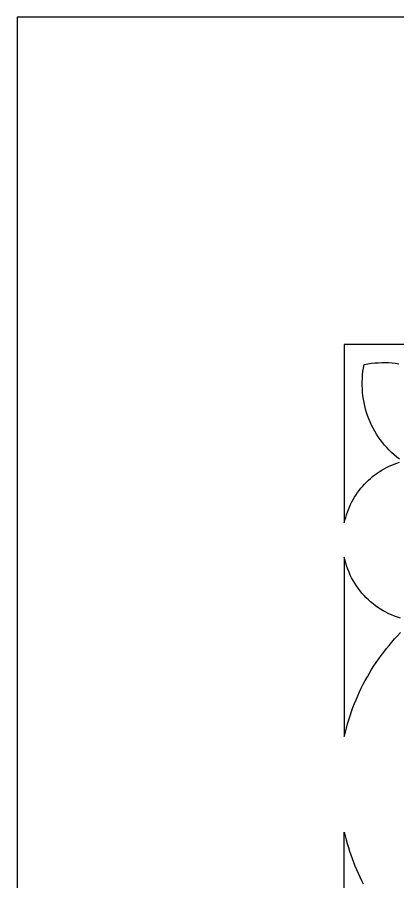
# Model space of a CAD drawing. Extents: x -1145 to -490, y -328 to 327.
# Drawn here: x -1145.3 to -1092.9, y 208 to 326.9 of the extents above; entities that cross this region are included whole.
import ezdxf

# ---------------------------------------------------------------- set-up
doc = ezdxf.new("R2010")
doc.units = 0
doc.layers.add('LAYER_1', color=18, linetype='CONTINUOUS')

msp = doc.modelspace()

# ---------------------------------------------------------------- linework, layer by layer
at = {"layer": 'LAYER_1'}
msp.add_lwpolyline([(-1145.26, -328.06), (-490.26, -328.06), (-490.26, 326.94), (-1145.26, 326.94)], close=True, dxfattribs=at)
for points in [[(-1075.69, 281.9), (-1100.26, 281.94), (-1100.22, 257.37), (-1100.13, 257.75), (-1100.03, 258.12), (-1099.92, 258.49), (-1099.8, 258.85), (-1099.66, 259.21), (-1099.51, 259.56), (-1099.35, 259.91), (-1099.18, 260.25), (-1099, 260.58), (-1098.81, 260.91), (-1098.6, 261.23), (-1098.39, 261.54), (-1098.17, 261.85), (-1097.93, 262.14), (-1097.69, 262.43), (-1097.43, 262.71), (-1097.17, 262.98), (-1096.89, 263.25), (-1096.61, 263.5), (-1096.32, 263.75), (-1096.02, 263.98), (-1095.71, 264.2), (-1095.4, 264.42), (-1095.07, 264.62), (-1094.74, 264.82), (-1094.4, 265), (-1094.05, 265.17), (-1093.7, 265.33), (-1093.34, 265.47), (-1092.97, 265.61), (-1092.6, 265.73)], [(-1092.61, 266.12), (-1092.99, 266.42), (-1093.35, 266.73), (-1093.71, 267.05), (-1094.05, 267.39), (-1094.37, 267.73), (-1094.69, 268.08), (-1094.98, 268.45), (-1095.27, 268.83), (-1095.54, 269.21), (-1095.79, 269.6), (-1096.03, 270.01), (-1096.26, 270.42), (-1096.47, 270.83), (-1096.67, 271.26), (-1096.85, 271.69), (-1097.01, 272.13), (-1097.16, 272.57), (-1097.29, 273.02), (-1097.41, 273.47), (-1097.51, 273.93), (-1097.59, 274.4), (-1097.66, 274.86), (-1097.71, 275.33), (-1097.74, 275.8), (-1097.76, 276.28), (-1097.76, 276.75), (-1097.74, 277.23), (-1097.7, 277.71), (-1097.65, 278.19), (-1097.58, 278.67), (-1097.49, 279.15), (-1097.47, 279.15), (-1097.46, 279.17), (-1096.98, 279.26), (-1096.5, 279.33), (-1096.03, 279.39), (-1095.55, 279.42), (-1095.07, 279.44), (-1094.59, 279.44), (-1094.12, 279.43), (-1093.65, 279.39), (-1093.18, 279.34), (-1092.71, 279.28)], [(-1092.49, 244.26), (-1092.91, 244.39), (-1093.32, 244.54), (-1093.72, 244.7), (-1094.11, 244.88), (-1094.49, 245.07), (-1094.87, 245.28), (-1095.23, 245.5), (-1095.59, 245.73), (-1095.93, 245.98), (-1096.27, 246.23), (-1096.6, 246.51), (-1096.91, 246.79), (-1097.21, 247.08), (-1097.51, 247.39), (-1097.79, 247.71), (-1098.06, 248.03), (-1098.31, 248.37), (-1098.55, 248.72), (-1098.79, 249.08), (-1099, 249.44), (-1099.21, 249.82), (-1099.4, 250.2), (-1099.57, 250.59), (-1099.73, 250.99), (-1099.88, 251.39), (-1100.01, 251.81), (-1100.12, 252.22), (-1100.22, 252.65), (-1100.22, 228), (-1100.08, 228.57), (-1099.94, 229.15), (-1099.78, 229.71), (-1099.61, 230.28), (-1099.43, 230.84), (-1099.24, 231.4), (-1099.04, 231.95), (-1098.83, 232.5), (-1098.61, 233.04), (-1098.37, 233.58), (-1098.13, 234.11), (-1097.88, 234.64), (-1097.61, 235.16), (-1097.34, 235.68), (-1097.05, 236.19), (-1096.76, 236.7), (-1096.46, 237.2), (-1096.14, 237.69), (-1095.82, 238.18), (-1095.49, 238.66), (-1095.14, 239.14), (-1094.79, 239.6), (-1094.43, 240.07), (-1094.06, 240.52), (-1093.68, 240.97), (-1093.29, 241.41), (-1092.89, 241.84), (-1092.48, 242.27)], [(-1100.22, 182.21), (-1100.22, 214.84), (-1100.09, 214.31), (-1099.96, 213.78), (-1099.82, 213.26), (-1099.66, 212.73), (-1099.5, 212.21), (-1099.33, 211.7), (-1099.15, 211.18), (-1098.96, 210.67), (-1098.76, 210.17), (-1098.55, 209.66), (-1098.33, 209.16), (-1098.1, 208.67), (-1097.86, 208.18), (-1097.62, 207.69)]]:
    msp.add_lwpolyline(points, dxfattribs=at)

doc.saveas('drawing.dxf')
